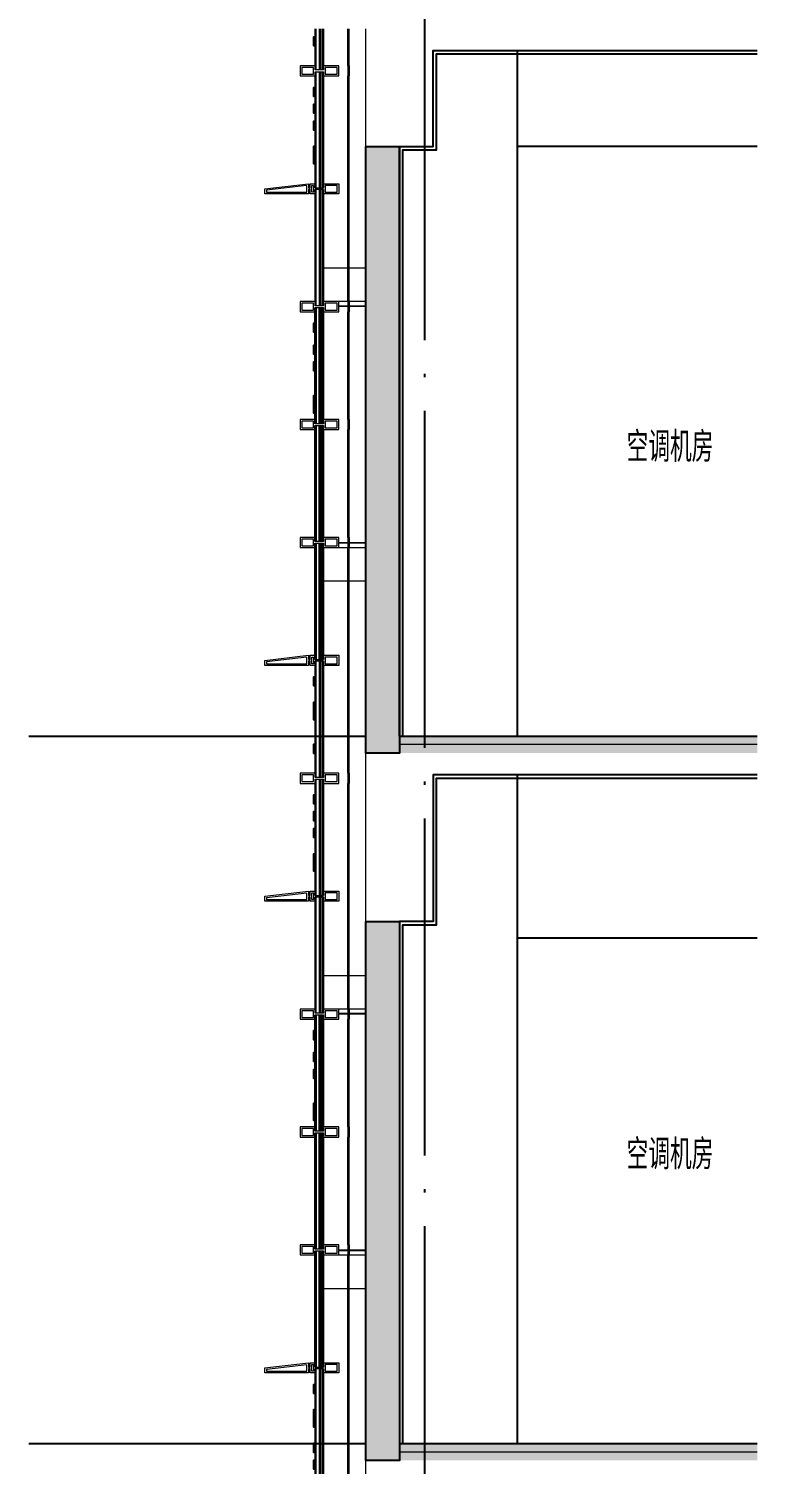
# Model space of a CAD drawing. Extents: x 1147314 to 1218578, y -272074 to -241968.
# Drawn here: x 1182139 to 1186465, y -259915 to -251393 of the extents above; entities that cross this region are included whole.
import ezdxf

# ---------------------------------------------------------------- set-up
doc = ezdxf.new("R2010")
doc.units = 0
doc.header["$LTSCALE"] = 1000
doc.header["$MEASUREMENT"] = 0
doc.linetypes.add('230303生产综合楼-平面图_t8$0$DOTE', pattern=[2.42, 2, -0.2, 0.02, -0.2])
for name, color, linetype in [('A-DOOR-FIRE', 4, 'Continuous'), ('A-SECT-SURF', 6, 'Continuous'), ('A-看线', 115, 'Continuous'), ('DOTE', 1, 'Continuous'), ('LY_MC_section A', 140, 'Continuous'), ('PUB_HATCH', 8, 'Continuous'), ('PUB_TEXT', 7, 'Continuous'), ('SURFACE', 6, 'Continuous'), ('WALL', 255, 'Continuous'), ('墙身抹灰', 6, 'Continuous')]:
    doc.layers.add(name, color=color, linetype=linetype)
for name, color, linetype, lineweight in [('A-WALL-INSL', 241, 'Continuous', 0), ('WALL-CURT-GLAZ', 120, 'Continuous', 0), ('WALL-CURT-METL', 211, 'Continuous', 0), ('墙身分层线', 253, 'Continuous', 18)]:
    doc.layers.add(name, color=color, linetype=linetype, lineweight=lineweight)
doc.styles.add('_TCH_DIM', font='SIMPLEX', dxfattribs={"bigfont": 'GBCBIG'})

# ---------------------------------------------------------------- blocks, each defined once
blk = doc.blocks.new('A$C5fdba1e2')
at = {"layer": 'A-看线'}
for points in [[(44, -990), (44, 0)], [(50, -990), (50, 0)], [(196, -965), (196, -25)], [(200, -965), (200, -25)]]:
    blk.add_lwpolyline(points, dxfattribs=at)
at = {"layer": 'LY_MC_section A'}
for points in [[(0, -990), (0, 0)], [(6, -990), (6, 0)], [(25, -990), (25, 0)], [(31, -990), (31, 0)]]:
    blk.add_lwpolyline(points, dxfattribs=at)
blk = doc.blocks.new('A$C071d96ed')
at = {"layer": 'A-看线'}
for points in [[(44, -690), (44, 0)], [(50, -690), (50, 0)], [(196, -665), (196, -25)], [(200, -665), (200, -25)]]:
    blk.add_lwpolyline(points, dxfattribs=at)
at = {"layer": 'WALL-CURT-GLAZ'}
for p, q in [((0, -690), (0, 0)), ((6, -690), (6, 0)), ((25, -690), (25, 0)), ((31, -690), (31, 0))]:
    blk.add_line(p, q, dxfattribs=at)
blk = doc.blocks.new('A$C38d1714a')
at = {"layer": 'A-WALL-INSL'}
blk.add_lwpolyline([(0, 0), (250, 0), (250, -200), (0, -200)], close=True, dxfattribs=at)
blk = doc.blocks.new('A$C37e4a2ef')
at = {"layer": 'A-看线'}
for points in [[(196, -60), (196, 0)], [(200, -60), (200, 0)]]:
    blk.add_lwpolyline(points, dxfattribs=at)
at = {"layer": 'WALL-CURT-METL'}
for points in [[(140, -60), (50, -60), (50, -35), (0, -35), (0, -60), (-30, -60), (-30, -35), (-40, -35), (-40, -60), (-300, -60), (-300, -30), (-40, 0), (-40, -25), (-30, -25), (-30, 0), (0, 0), (0, -25), (50, -25), (50, 0), (140, 0)], [(-50, -50), (-50, -11.2), (-290, -38.9), (-290, -50)], [(-20, -10), (-10, -10), (-10, -50), (-20, -50)], [(130, -25), (130, -10), (60, -10), (60, -50), (130, -50)]]:
    blk.add_lwpolyline(points, close=True, dxfattribs=at)
blk = doc.blocks.new('A$C42b86bd6')
at = {"layer": 'A-看线'}
for points in [[(286, 0), (286, -60)], [(290, 0), (290, -60)]]:
    blk.add_lwpolyline(points, dxfattribs=at)
at = {"layer": 'WALL-CURT-METL'}
for points in [[(230, -60), (230, 0), (140, 0), (140, -25), (90, -25), (90, 0), (0, 0), (0, -60), (90, -60), (90, -35), (140, -35), (140, -60)], [(80, -25), (80, -10), (10, -10), (10, -50), (80, -50)], [(220, -50), (220, -10), (150, -10), (150, -35), (150, -50)]]:
    blk.add_lwpolyline(points, close=True, dxfattribs=at)
blk = doc.blocks.new('A$C827e71c0')
at = {"layer": 'A-DOOR-FIRE'}
blk.add_blockref('A$C42b86bd6', (-90, 0), dxfattribs=at)
blk = doc.blocks.new('A$C7aab0e27')
at = {"layer": 'A-DOOR-FIRE'}
blk.add_blockref('A$C37e4a2ef', (0, 0), dxfattribs=at)
blk = doc.blocks.new('A$C18afaace')
at = {"layer": 'A-WALL-INSL'}
for points in [[(200, 0), (200, -700), (200, -1570), (300, -1570), (300, -700), (300, 0)], [(300, -4800), (300, -4030), (200, -4030), (200, -4800)]]:
    blk.add_lwpolyline(points, dxfattribs=at)
blk.add_lwpolyline([(50, -3830), (300, -3830), (300, -4030), (50, -4030)], close=True, dxfattribs=at)
at = {"layer": 'A-看线'}
for points in [[(44, -245), (44, 0)], [(50, -245), (50, 0)], [(196, -220), (196, 0)], [(200, -220), (200, 0)], [(44, -795), (44, -255)], [(50, -795), (50, -255)], [(196, -770), (196, -280)], [(196, -700), (196, -280)], [(200, -770), (200, -280)], [(200, -700), (200, -280)], [(44, -1795), (44, -805)], [(50, -1795), (50, -805)], [(196, -1770), (196, -830)], [(200, -1770), (200, -830)], [(44, -4800), (44, -4505)], [(50, -4800), (50, -4505)], [(196, -4800), (196, -4530)], [(200, -4800), (200, -4530)]]:
    blk.add_lwpolyline(points, dxfattribs=at)
at = {"layer": 'LY_MC_section A', "color": 41}
for points in [[(0, 0), (-10, 0), (-10, -50), (0, -50)], [(0, -100), (-10, -100), (-10, -150), (0, -150)], [(0, -900), (-10, -900), (-10, -950), (0, -950)], [(0, -1050), (-10, -1050), (-10, -1100), (0, -1100)], [(0, -1150), (-10, -1150), (-10, -1200), (0, -1200)], [(0, -1350), (-10, -1350), (-10, -1450), (0, -1450)], [(0, -1550), (-10, -1550), (-10, -1600), (0, -1600)], [(0, -1700), (-10, -1700), (-10, -1750), (0, -1750)], [(0, -4000), (-10, -4000), (-10, -4100), (0, -4100)], [(0, -4200), (-10, -4200), (-10, -4250), (0, -4250)], [(0, -4350), (-10, -4350), (-10, -4400), (0, -4400)], [(0, -4580), (-10, -4580), (-10, -4630), (0, -4630)], [(0, -4680), (-10, -4680), (-10, -4780), (0, -4780)]]:
    blk.add_lwpolyline(points, close=True, dxfattribs=at)
at = {"layer": 'WALL-CURT-GLAZ'}
for p, q in [((0, -245), (0, 0)), ((6, -245), (6, 0)), ((25, -245), (25, 0)), ((31, -245), (31, 0)), ((0, -795), (0, -255)), ((6, -795), (6, -255)), ((25, -795), (25, -255)), ((31, -795), (31, -255)), ((0, -1795), (0, -805)), ((6, -1795), (6, -805)), ((25, -1795), (25, -805)), ((31, -1795), (31, -805)), ((0, -4800), (0, -4505)), ((6, -4800), (6, -4505)), ((25, -4800), (25, -4505)), ((31, -4800), (31, -4505))]:
    blk.add_line(p, q, dxfattribs=at)
at = {"layer": 'A-DOOR-FIRE'}
blk.add_blockref('A$C42b86bd6', (-90, -1770), dxfattribs=at)
at = {"layer": 'LY_MC_section A'}
for name, p in [('A$C7aab0e27', (0, -220)), ('A$C827e71c0', (0, -770)), ('A$C37e4a2ef', (0, -2770)), ('A$C37e4a2ef', (0, -3770)), ('A$C827e71c0', (0, -4470))]:
    blk.add_blockref(name, p, dxfattribs=at)
at = {"layer": 'SURFACE'}
for name, p in [('A$C38d1714a', (50, -1570)), ('A$C5fdba1e2', (0, -1805)), ('A$C5fdba1e2', (0, -2805)), ('A$C071d96ed', (0, -3805))]:
    blk.add_blockref(name, p, dxfattribs=at)
blk = doc.blocks.new('A$Cb5ae1680')
at = {"layer": 'A-看线'}
for points in [[(44, 0), (44, 690)], [(50, 0), (50, 690)], [(196, 25), (196, 665)], [(200, 25), (200, 665)]]:
    blk.add_lwpolyline(points, dxfattribs=at)
at = {"layer": 'LY_MC_section A'}
for points in [[(0, 0), (0, 690)], [(6, 0), (6, 690)], [(25, 0), (25, 690)], [(31, 0), (31, 690)]]:
    blk.add_lwpolyline(points, dxfattribs=at)
blk = doc.blocks.new('A$Cba747b89')
at = {"layer": 'A-WALL-INSL'}
for points in [[(200, 0), (200, -1420), (300, -1420), (300, 0)], [(300, -4200), (300, -3280), (200, -3280), (200, -4200)]]:
    blk.add_lwpolyline(points, dxfattribs=at)
at = {"layer": 'A-看线'}
for points in [[(44, -245), (44, 0)], [(50, -245), (50, 0)], [(196, -220), (196, 0)], [(200, -220), (200, 0)], [(44, -4200), (44, -3755)], [(50, -4200), (50, -3755)], [(196, -4200), (196, -3780)], [(200, -4200), (200, -3780)]]:
    blk.add_lwpolyline(points, dxfattribs=at)
at = {"layer": 'LY_MC_section A', "color": 41}
for points in [[(0, -50), (-10, -50), (-10, -100), (0, -100)], [(0, -350), (-10, -350), (-10, -400), (0, -400)], [(0, -450), (-10, -450), (-10, -500), (0, -500)], [(0, -550), (-10, -550), (-10, -600), (0, -600)], [(0, -700), (-10, -700), (-10, -800), (0, -800)], [(0, -1750), (-10, -1750), (-10, -1800), (0, -1800)], [(0, -1880), (-10, -1880), (-10, -1930), (0, -1930)], [(0, -1980), (-10, -1980), (-10, -2030), (0, -2030)], [(0, -2180), (-10, -2180), (-10, -2280), (0, -2280)], [(0, -3850), (-10, -3850), (-10, -3900), (0, -3900)], [(0, -4000), (-10, -4000), (-10, -4100), (0, -4100)]]:
    blk.add_lwpolyline(points, close=True, dxfattribs=at)
at = {"layer": 'WALL-CURT-GLAZ'}
for p, q in [((0, -245), (0, 0)), ((6, -245), (6, 0)), ((25, -245), (25, 0)), ((31, -245), (31, 0)), ((0, -4200), (0, -3755)), ((6, -4200), (6, -3755)), ((25, -4200), (25, -3755)), ((31, -4200), (31, -3755))]:
    blk.add_line(p, q, dxfattribs=at)
at = {"layer": 'A-DOOR-FIRE'}
for name, p in [('A$C827e71c0', (0, -220)), ('A$C37e4a2ef', (0, -920)), ('A$C42b86bd6', (-90, -1620)), ('A$C37e4a2ef', (0, -3720)), ('A$C37e4a2ef', (0, -3720))]:
    blk.add_blockref(name, p, dxfattribs=at)
at = {"layer": 'LY_MC_section A'}
for p in [(-90, -2320), (-90, -3020)]:
    blk.add_blockref('A$C42b86bd6', p, dxfattribs=at)
at = {"layer": 'SURFACE'}
for name, p in [('A$C071d96ed', (0, -255)), ('A$C071d96ed', (0, -955)), ('A$C38d1714a', (50, -1420)), ('A$Cb5ae1680', (0, -2345)), ('A$Cb5ae1680', (0, -3045)), ('A$Cb5ae1680', (0, -3745)), ('A$C071d96ed', (0, -3055)), ('A$C38d1714a', (50, -3080))]:
    blk.add_blockref(name, p, dxfattribs=at)
blk = doc.blocks.new('A$C1c600b03')
at = {"layer": 'PUB_HATCH'}
h = blk.add_hatch(dxfattribs=at)
h.set_pattern_fill('加气混凝土', color=256, scale=10, style=0)
h.set_pattern_definition([(0, (-1151959.82, 220605.91), (60, 120), [0, -120]), (0, (-1152030.02, 220589.71), (60, 120), [0, -120]), (0, (-1151991.02, 220588.51), (60, 120), [0, -120]), (0, (-1151948.42, 220623.91), (60, 120), [0, -120]), (0, (-1151998.22, 220582.51), (60, 120), [0, -120]), (0, (-1151936.42, 220699.51), (60, 120), [0, -120]), (0, (-1151973.02, 220689.91), (60, 120), [0, -120]), (0, (-1151953.82, 220674.91), (60, 120), [0, -120]), (0, (-1152051.62, 220672.51), (60, 120), [0, -120]), (0, (-1151992.82, 220667.11), (60, 120), [0, -120]), (0, (-1152015.62, 220636.51), (60, 120), [0, -120]), (0, (-1152014.42, 220591.51), (60, 120), [0, -120]), (0, (-1151969.42, 220586.71), (60, 120), [0, -120]), (0, (-1151936.42, 220639.51), (60, 120), [0, -120]), (0, (-1152048.62, 220620.91), (60, 120), [0, -120]), (0, (-1152038.42, 220641.31), (60, 120), [0, -120]), (0, (-1151991.62, 220632.91), (60, 120), [0, -120]), (0, (-1152008.42, 220615.51), (60, 120), [0, -120]), (0, (-1152018.02, 220655.11), (60, 120), [0, -120]), (0, (-1152003.02, 220700.11), (60, 120), [0, -120]), (0, (-1152043.82, 220595.71), (60, 120), [0, -120]), (0, (-1151977.82, 220675.51), (60, 120), [0, -120]), (0, (-1152033.62, 220677.31), (60, 120), [0, -120]), (0, (-1152043.22, 220692.91), (60, 120), [0, -120]), (130.601294, (-1151943.792, 220661.941), (-299.999996686, 360.000001574), [5.268311, -2207.4222]), (18.4349488, (-1151952.364, 220664.227), (299.9999989, 119.9999991), [5.421048, -753.52558]), (90, (-1151952.364, 220659.084), (60, 120), [5.142857, -234.85713]), (161.565051, (-1151947.22, 220657.37), (-300.0000015, 119.99999105), [5.421048, -753.52558]), (53.1301023, (-1151947.22, 220657.37), (60.0000001, 119.99999994), [5.714286, -594.2857]), (135, (-1151942.65, 220596.227), (-60.0000073, 119.9999919), [4.848732, -334.56252]), (45, (-1151949.507, 220596.227), (59.9999996, 119.9999995), [4.848732, -334.56252]), (135, (-1151946.08, 220592.8), (-60.0000073, 119.9999919), [4.848732, -334.56252]), (45, (-1151946.08, 220592.8), (59.9999996, 119.9999995), [4.848732, -334.56252]), (116.565051, (-1152000.36, 220676.8), (-1e-05, 239.999993), [6.388765, -127.7753]), (180, (-1152003.22, 220682.51), (-60, 120), [6.857143, -113.14285]), (63.434949, (-1152012.94, 220676.8), (5e-07, 239.999999), [6.388765, -127.7753]), (116.565051, (-1152010.08, 220671.08), (-1e-05, 239.999993), [6.388765, -127.7753]), (0, (-1152010.08, 220671.08), (60, 120), [6.857143, -113.14285]), (63.434949, (-1152003.22, 220671.08), (5e-07, 239.999999), [6.388765, -127.7753]), (107.102728, (-1151955.221, 220636.227), (-179.999993118, 600.000000968), [7.772269, -3256.5805]), (143.972626, (-1151957.507, 220643.6555), (-1139.99998555, 839.99999905), [7.772269, -1624.404]), (180, (-1151963.79, 220648.23), (-60, 120), [7.428571, -112.57142]), (36.0273733, (-1151977.507, 220643.6555), (1139.999991575, 839.999990944), [7.772269, -1624.404]), (71.5650511, (-1151979.792, 220636.798), (180.00000092, 599.99999897), [7.228063, -751.71856]), (107.102728, (-1151977.5066, 220629.3698), (-179.999993118, 600.000000968), [7.772269, -3256.5805]), (143.972626, (-1151971.221, 220624.798), (-1139.99998555, 839.99999905), [7.772269, -1624.404]), (0, (-1151971.22, 220624.8), (60, 120), [7.428571, -112.57142]), (36.0273733, (-1151963.792, 220624.798), (1139.999991575, 839.999990944), [7.772269, -1624.404]), (71.5650511, (-1151957.507, 220629.37), (180.00000092, 599.99999897), [7.228063, -751.71856]), (150.255118, (-1151954.078, 220692.227), (-180.00000043, 119.99999851), [4.607004, -962.86392]), (90, (-1151958.08, 220689.94), (60, 120), [4.571429, -235.42855]), (29.7448813, (-1151958.078, 220689.941), (180.0000001, 119.99999944), [4.607004, -962.86392]), (116.565051, (-1151982.08, 220607.08), (-1e-05, 239.999993), [6.388765, -127.7753]), (168.690067, (-1151984.935, 220612.798), (-540.0000004, 119.99999699), [5.827451, -1217.9371]), (41.1859251, (-1151995.221, 220609.941), (1499.999990912, 1319.999988458), [6.074369, -2545.1604]), (90, (-1151995.22, 220604.227), (60, 120), [5.714286, -234.2857]), (138.814074, (-1151990.6495, 220600.227), (-1499.999973338, 1320.000008407), [6.074369, -2545.1604]), (16.6992442, (-1151990.6495, 220600.227), (1979.999985103, 599.999993716), [5.96589, -2499.7075]), (60.9453959, (-1151984.935, 220601.941), (59.99999984, 119.999998939), [5.883217, -2465.0679]), (109.983106, (-1152032.3637, 220657.37), (-300.00000113, 839.999997777), [6.6884, -2802.4395]), (155.556045, (-1152034.6494, 220663.6555), (-780.000002973, 359.99999252), [6.904597, -2893.0263]), (24.4439547, (-1152047.221, 220663.6555), (780.00000039, 359.999998268), [6.904597, -2893.0263]), (70.0168934, (-1152049.5066, 220657.37), (300.000000904, 839.999997916), [6.6884, -2802.4395]), (109.983106, (-1152047.221, 220651.084), (-300.00000113, 839.999997777), [6.6884, -2802.4395]), (160.016893, (-1152040.935, 220648.798), (-300.00000018, 119.99999453), [6.6884, -1397.8755]), (19.9831065, (-1152040.935, 220648.798), (299.99999835, 119.99999981), [6.6884, -1397.8755]), (70.0168934, (-1152034.6494, 220651.084), (300.000000904, 839.999997916), [6.6884, -2802.4395]), (122.005383, (-1151987.792, 220646.513), (-60.00000805, 119.99999387), [5.390846, -1126.6868]), (18.4349488, (-1151995.792, 220649.37), (299.9999989, 119.9999991), [5.421048, -753.52558]), (90, (-1151995.79, 220644.227), (60, 120), [5.142857, -234.85713]), (161.565051, (-1151990.65, 220642.513), (-300.0000015, 119.99999105), [5.421048, -753.52558]), (54.4623222, (-1151990.6495, 220642.5126), (419.99999939, 599.9999991), [4.915614, -2059.6423]), (116.565051, (-1152022.65, 220617.37), (-1e-05, 239.999993), [6.388765, -127.7753]), (180, (-1152025.51, 220623.08), (-60, 120), [6.285714, -113.71428]), (59.0362434, (-1152035.221, 220617.37), (60.000000195, 119.99999942), [6.663946, -1392.7644]), (120.963756, (-1152031.792, 220611.655), (-60.0000082, 119.99999449), [6.663946, -1392.7644]), (0, (-1152031.79, 220611.66), (60, 120), [6.285714, -113.71428]), (63.434949, (-1152025.51, 220611.66), (5e-07, 239.999999), [6.388765, -127.7753])])
h.paths.add_polyline_path([(0, 50), (0, 0), (2125, 0), (2125, 50)])
at = {"layer": '墙身分层线'}
h = blk.add_hatch(dxfattribs=at)
h.set_pattern_fill('混凝土', color=256, scale=10)
h.set_pattern_definition([(50, (-1151995.22, 220642.51), (71.7260183, -6.2752135), [7.5, -82.5]), (355, (-1151995.22, 220642.51), (-13.8751334, 75.2192134), [6, -66]), (100.4514, (-1151989.244, 220641.99), (57.850938, 68.9439542), [6.374019, -70.114211]), (46.1842, (-1151995.22, 220662.51), (106.724105, -16.5519014), [11.25, -123.75]), (96.6356, (-1151986.33, 220661.13), (93.466271, 97.411787), [9.561029, -105.1713]), (351.1842, (-1151995.22, 220662.51), (93.466195, 97.41186), [9, -99]), (21, (-1151985.22, 220657.51), (59.6907052, -40.261889), [7.5, -82.5]), (326, (-1151985.22, 220657.51), (24.331533, 72.5150045), [6, -66]), (71.4514, (-1151980.25, 220654.16), (84.022263, 32.2530497), [6.374019, -70.114211]), (37.5, (-1151995.22, 220642.513), (1.21598553, 33.2893854), [0, -65.2, 0, -67, 0, -66.25]), (7.5, (-1151995.22, 220642.513), (26.3069537, 39.4411712), [0, -38.2, 0, -63.7, 0, -25.25]), (327.5, (-1152017.52, 220642.513), (53.3822436, -2.2554872), [0, -25, 0, -78, 0, -103.5]), (317.5, (-1152027.52, 220642.513), (58.318617, 10.0104982), [0, -32.5, 0, -51.8, 0, -73.5])])
h.paths.add_polyline_path([(0, 100), (0, 50), (2125, 50), (2125, 100)])
at = {"layer": 'A-SECT-SURF'}
blk.add_line((0, 100), (2125, 100), dxfattribs=at)
blk.add_lwpolyline([(0, 100), (2125, 100)], dxfattribs=at)
at = {"layer": '墙身分层线'}
blk.add_line((2125, 50), (0, 50), dxfattribs=at)

msp = doc.modelspace()

# ---------------------------------------------------------------- hatches: boundary and pattern name
at = {"layer": 'PUB_HATCH'}
h = msp.add_hatch(dxfattribs=at)
h.set_pattern_fill('加气混凝土', color=256, scale=20, style=0)
h.set_pattern_definition([(0, (-1021185.91, 114452.37), (120, 240), [0, -240]), (0, (-1021326.31, 114419.97), (120, 240), [0, -240]), (0, (-1021248.31, 114417.57), (120, 240), [0, -240]), (0, (-1021163.11, 114488.37), (120, 240), [0, -240]), (0, (-1021262.71, 114405.57), (120, 240), [0, -240]), (0, (-1021139.11, 114639.57), (120, 240), [0, -240]), (0, (-1021212.31, 114620.37), (120, 240), [0, -240]), (0, (-1021173.91, 114590.37), (120, 240), [0, -240]), (0, (-1021369.51, 114585.57), (120, 240), [0, -240]), (0, (-1021251.91, 114574.77), (120, 240), [0, -240]), (0, (-1021297.51, 114513.57), (120, 240), [0, -240]), (0, (-1021295.11, 114423.57), (120, 240), [0, -240]), (0, (-1021205.11, 114413.97), (120, 240), [0, -240]), (0, (-1021139.11, 114519.57), (120, 240), [0, -240]), (0, (-1021363.51, 114482.37), (120, 240), [0, -240]), (0, (-1021343.11, 114523.17), (120, 240), [0, -240]), (0, (-1021249.51, 114506.37), (120, 240), [0, -240]), (0, (-1021283.11, 114471.57), (120, 240), [0, -240]), (0, (-1021302.31, 114550.77), (120, 240), [0, -240]), (0, (-1021272.31, 114640.77), (120, 240), [0, -240]), (0, (-1021353.91, 114431.97), (120, 240), [0, -240]), (0, (-1021221.91, 114591.57), (120, 240), [0, -240]), (0, (-1021333.51, 114595.17), (120, 240), [0, -240]), (0, (-1021352.71, 114626.37), (120, 240), [0, -240]), (130.601294, (-1021153.856, 114564.427), (-599.99999337, 720.00000315), [10.536622, -4414.8444]), (18.4349488, (-1021171, 114569), (599.9999978, 239.9999982), [10.842096, -1507.05116]), (90, (-1021171, 114558.71), (120, 240), [10.285714, -469.71426]), (161.565051, (-1021160.713, 114555.284), (-600.000003, 239.9999821), [10.842096, -1507.05116]), (53.1301023, (-1021160.713, 114555.284), (120.0000002, 239.9999999), [11.428572, -1188.5714]), (135, (-1021151.57, 114433), (-120.0000145, 239.9999838), [9.697464, -669.12504]), (45, (-1021165.285, 114433), (119.9999992, 239.999999), [9.697464, -669.12504]), (135, (-1021158.43, 114426.14), (-120.0000145, 239.9999838), [9.697464, -669.12504]), (45, (-1021158.43, 114426.14), (119.9999992, 239.999999), [9.697464, -669.12504]), (116.565051, (-1021267, 114594.14), (-2e-05, 479.999987), [12.77753, -255.5506]), (180, (-1021272.71, 114605.57), (-120, 240), [13.714286, -226.2857]), (63.434949, (-1021292.14, 114594.14), (1e-06, 479.999998), [12.77753, -255.5506]), (116.565051, (-1021286.43, 114582.71), (-2e-05, 479.999987), [12.77753, -255.5506]), (0, (-1021286.43, 114582.71), (120, 240), [13.714286, -226.2857]), (63.434949, (-1021272.71, 114582.71), (1e-06, 479.999998), [12.77753, -255.5506]), (107.102728, (-1021176.713, 114512.999), (-359.999986237, 1200.000001936), [15.544538, -6513.161]), (143.972626, (-1021181.285, 114527.856), (-2279.9999711, 1679.9999981), [15.544538, -3248.808]), (180, (-1021193.86, 114537), (-120, 240), [14.857142, -225.14284]), (36.0273733, (-1021221.285, 114527.856), (2279.99998315, 1679.99998189), [15.544538, -3248.808]), (71.5650511, (-1021225.856, 114514.14), (360.00000185, 1199.99999793), [14.456126, -1503.43712]), (107.102728, (-1021221.2845, 114499.2845), (-359.999986237, 1200.000001936), [15.544538, -6513.161]), (143.972626, (-1021208.713, 114490.142), (-2279.9999711, 1679.9999981), [15.544538, -3248.808]), (0, (-1021208.71, 114490.14), (120, 240), [14.857142, -225.14284]), (36.0273733, (-1021193.856, 114490.142), (2279.99998315, 1679.99998189), [15.544538, -3248.808]), (71.5650511, (-1021181.285, 114499.284), (360.00000185, 1199.99999793), [14.456126, -1503.43712]), (150.255118, (-1021174.427, 114625), (-360.00000085, 239.99999703), [9.214008, -1925.72784]), (90, (-1021182.43, 114620.43), (120, 240), [9.142858, -470.8571]), (29.7448813, (-1021182.427, 114620.427), (360.0000002, 239.99999888), [9.214008, -1925.72784]), (116.565051, (-1021230.43, 114454.71), (-2e-05, 479.999987), [12.77753, -255.5506]), (168.690067, (-1021236.142, 114466.142), (-1080.0000008, 239.99999398), [11.654902, -2435.8742]), (41.1859251, (-1021256.713, 114460.427), (2999.999981823, 2639.999976915), [12.148738, -5090.3208]), (90, (-1021256.71, 114449), (120, 240), [11.428572, -468.5714]), (138.814074, (-1021247.57, 114440.999), (-2999.999946676, 2640.000016815), [12.148738, -5090.3208]), (16.6992442, (-1021247.57, 114440.999), (3959.999970207, 1199.99998743), [11.93178, -4999.415]), (60.9453959, (-1021236.142, 114444.427), (119.99999968, 239.99999788), [11.766434, -4930.1358]), (109.983106, (-1021330.999, 114555.284), (-600.00000226, 1679.999995554), [13.3768, -5604.879]), (155.556045, (-1021335.57, 114567.856), (-1560.000005946, 719.99998504), [13.809194, -5786.0526]), (24.4439547, (-1021360.713, 114567.856), (1560.00000078, 719.999996537), [13.809194, -5786.0526]), (70.0168934, (-1021365.285, 114555.284), (600.00000181, 1679.99999583), [13.3768, -5604.879]), (109.983106, (-1021360.713, 114542.713), (-600.00000226, 1679.999995554), [13.3768, -5604.879]), (160.016893, (-1021348.142, 114538.142), (-600.00000035, 239.99998907), [13.3768, -2795.751]), (19.9831065, (-1021348.142, 114538.142), (599.9999967, 239.99999962), [13.3768, -2795.751]), (70.0168934, (-1021335.57, 114542.713), (600.00000181, 1679.99999583), [13.3768, -5604.879]), (122.005383, (-1021241.856, 114533.57), (-120.0000161, 239.99998775), [10.781693, -2253.3736]), (18.4349488, (-1021257.856, 114539.284), (599.9999978, 239.9999982), [10.842096, -1507.05116]), (90, (-1021257.86, 114529), (120, 240), [10.285714, -469.71426]), (161.565051, (-1021247.57, 114525.57), (-600.000003, 239.9999821), [10.842096, -1507.05116]), (54.4623222, (-1021247.57, 114525.57), (839.99999878, 1199.9999982), [9.831228, -4119.2846]), (116.565051, (-1021311.57, 114475.28), (-2e-05, 479.999987), [12.77753, -255.5506]), (180, (-1021317.28, 114486.71), (-120, 240), [12.571428, -227.42856]), (59.0362434, (-1021336.713, 114475.284), (120.0000004, 239.99999884), [13.32789, -2785.5288]), (120.963756, (-1021329.856, 114463.856), (-120.0000164, 239.99998898), [13.32789, -2785.5288]), (0, (-1021329.86, 114463.86), (120, 240), [12.571428, -227.42856]), (63.434949, (-1021317.28, 114463.86), (1e-06, 479.999998), [12.77753, -255.5506])])
h.paths.add_polyline_path([(1184140.1, -252092.7), (1184340.1, -252092.7), (1184340.1, -255692.7), (1184140.1, -255692.7)])
h = msp.add_hatch(dxfattribs=at)
h.set_pattern_fill('加气混凝土', color=256, scale=20, style=0)
h.set_pattern_definition([(0, (-1021185.91, 110152.37), (120, 240), [0, -240]), (0, (-1021326.31, 110119.97), (120, 240), [0, -240]), (0, (-1021248.31, 110117.57), (120, 240), [0, -240]), (0, (-1021163.11, 110188.37), (120, 240), [0, -240]), (0, (-1021262.71, 110105.57), (120, 240), [0, -240]), (0, (-1021139.11, 110339.57), (120, 240), [0, -240]), (0, (-1021212.31, 110320.37), (120, 240), [0, -240]), (0, (-1021173.91, 110290.37), (120, 240), [0, -240]), (0, (-1021369.51, 110285.57), (120, 240), [0, -240]), (0, (-1021251.91, 110274.77), (120, 240), [0, -240]), (0, (-1021297.51, 110213.57), (120, 240), [0, -240]), (0, (-1021295.11, 110123.57), (120, 240), [0, -240]), (0, (-1021205.11, 110113.97), (120, 240), [0, -240]), (0, (-1021139.11, 110219.57), (120, 240), [0, -240]), (0, (-1021363.51, 110182.37), (120, 240), [0, -240]), (0, (-1021343.11, 110223.17), (120, 240), [0, -240]), (0, (-1021249.51, 110206.37), (120, 240), [0, -240]), (0, (-1021283.11, 110171.57), (120, 240), [0, -240]), (0, (-1021302.31, 110250.77), (120, 240), [0, -240]), (0, (-1021272.31, 110340.77), (120, 240), [0, -240]), (0, (-1021353.91, 110131.97), (120, 240), [0, -240]), (0, (-1021221.91, 110291.57), (120, 240), [0, -240]), (0, (-1021333.51, 110295.17), (120, 240), [0, -240]), (0, (-1021352.71, 110326.37), (120, 240), [0, -240]), (130.601294, (-1021153.856, 110264.429), (-599.99999337, 720.00000315), [10.536622, -4414.8444]), (18.4349488, (-1021171, 110269), (599.9999978, 239.9999982), [10.842096, -1507.05116]), (90, (-1021171, 110258.71), (120, 240), [10.285714, -469.71426]), (161.565051, (-1021160.713, 110255.286), (-600.000003, 239.9999821), [10.842096, -1507.05116]), (53.1301023, (-1021160.713, 110255.286), (120.0000002, 239.9999999), [11.428572, -1188.5714]), (135, (-1021151.57, 110133), (-120.0000145, 239.9999838), [9.697464, -669.12504]), (45, (-1021165.285, 110133), (119.9999992, 239.999999), [9.697464, -669.12504]), (135, (-1021158.43, 110126.14), (-120.0000145, 239.9999838), [9.697464, -669.12504]), (45, (-1021158.43, 110126.14), (119.9999992, 239.999999), [9.697464, -669.12504]), (116.565051, (-1021267, 110294.14), (-2e-05, 479.999987), [12.77753, -255.5506]), (180, (-1021272.71, 110305.57), (-120, 240), [13.714286, -226.2857]), (63.434949, (-1021292.14, 110294.14), (1e-06, 479.999998), [12.77753, -255.5506]), (116.565051, (-1021286.43, 110282.71), (-2e-05, 479.999987), [12.77753, -255.5506]), (0, (-1021286.43, 110282.71), (120, 240), [13.714286, -226.2857]), (63.434949, (-1021272.71, 110282.71), (1e-06, 479.999998), [12.77753, -255.5506]), (107.102728, (-1021176.713, 110213), (-359.999986237, 1200.000001936), [15.544538, -6513.161]), (143.972626, (-1021181.285, 110227.857), (-2279.9999711, 1679.9999981), [15.544538, -3248.808]), (180, (-1021193.86, 110237), (-120, 240), [14.857142, -225.14284]), (36.0273733, (-1021221.285, 110227.857), (2279.99998315, 1679.99998189), [15.544538, -3248.808]), (71.5650511, (-1021225.856, 110214.143), (360.00000185, 1199.99999793), [14.456126, -1503.43712]), (107.102728, (-1021221.2845, 110199.286), (-359.999986237, 1200.000001936), [15.544538, -6513.161]), (143.972626, (-1021208.713, 110190.143), (-2279.9999711, 1679.9999981), [15.544538, -3248.808]), (0, (-1021208.71, 110190.14), (120, 240), [14.857142, -225.14284]), (36.0273733, (-1021193.856, 110190.143), (2279.99998315, 1679.99998189), [15.544538, -3248.808]), (71.5650511, (-1021181.285, 110199.286), (360.00000185, 1199.99999793), [14.456126, -1503.43712]), (150.255118, (-1021174.427, 110325), (-360.00000085, 239.99999703), [9.214008, -1925.72784]), (90, (-1021182.43, 110320.43), (120, 240), [9.142858, -470.8571]), (29.7448813, (-1021182.427, 110320.43), (360.0000002, 239.99999888), [9.214008, -1925.72784]), (116.565051, (-1021230.43, 110154.71), (-2e-05, 479.999987), [12.77753, -255.5506]), (168.690067, (-1021236.142, 110166.143), (-1080.0000008, 239.99999398), [11.654902, -2435.8742]), (41.1859251, (-1021256.713, 110160.429), (2999.999981823, 2639.999976915), [12.148738, -5090.3208]), (90, (-1021256.71, 110149), (120, 240), [11.428572, -468.5714]), (138.814074, (-1021247.57, 110141), (-2999.999946676, 2640.000016815), [12.148738, -5090.3208]), (16.6992442, (-1021247.57, 110141), (3959.999970207, 1199.99998743), [11.93178, -4999.415]), (60.9453959, (-1021236.142, 110144.429), (119.99999968, 239.99999788), [11.766434, -4930.1358]), (109.983106, (-1021330.999, 110255.286), (-600.00000226, 1679.999995554), [13.3768, -5604.879]), (155.556045, (-1021335.57, 110267.857), (-1560.000005946, 719.99998504), [13.809194, -5786.0526]), (24.4439547, (-1021360.713, 110267.857), (1560.00000078, 719.999996537), [13.809194, -5786.0526]), (70.0168934, (-1021365.285, 110255.286), (600.00000181, 1679.99999583), [13.3768, -5604.879]), (109.983106, (-1021360.713, 110242.714), (-600.00000226, 1679.999995554), [13.3768, -5604.879]), (160.016893, (-1021348.142, 110238.143), (-600.00000035, 239.99998907), [13.3768, -2795.751]), (19.9831065, (-1021348.142, 110238.143), (599.9999967, 239.99999962), [13.3768, -2795.751]), (70.0168934, (-1021335.57, 110242.714), (600.00000181, 1679.99999583), [13.3768, -5604.879]), (122.005383, (-1021241.856, 110233.572), (-120.0000161, 239.99998775), [10.781693, -2253.3736]), (18.4349488, (-1021257.856, 110239.286), (599.9999978, 239.9999982), [10.842096, -1507.05116]), (90, (-1021257.86, 110229), (120, 240), [10.285714, -469.71426]), (161.565051, (-1021247.57, 110225.57), (-600.000003, 239.9999821), [10.842096, -1507.05116]), (54.4623222, (-1021247.57, 110225.572), (839.99999878, 1199.9999982), [9.831228, -4119.2846]), (116.565051, (-1021311.57, 110175.29), (-2e-05, 479.999987), [12.77753, -255.5506]), (180, (-1021317.28, 110186.71), (-120, 240), [12.571428, -227.42856]), (59.0362434, (-1021336.713, 110175.286), (120.0000004, 239.99999884), [13.32789, -2785.5288]), (120.963756, (-1021329.856, 110163.857), (-120.0000164, 239.99998898), [13.32789, -2785.5288]), (0, (-1021329.86, 110163.86), (120, 240), [12.571428, -227.42856]), (63.434949, (-1021317.28, 110163.86), (1e-06, 479.999998), [12.77753, -255.5506])])
h.paths.add_polyline_path([(1184140.1, -256692.7), (1184340.1, -256692.7), (1184340.1, -259892.7), (1184140.1, -259892.7)])

# ---------------------------------------------------------------- linework, layer by layer
at = {"layer": 'A-SECT-SURF'}
for p, q in [((1184340.1, -255592.7), (1186465.1, -255592.7)), ((1184340.1, -255592.7), (1186465.1, -255592.7)), ((1184540.1, -255592.7), (1186465.1, -255592.7)), ((1184340.1, -259792.7), (1186465.1, -259792.7))]:
    msp.add_line(p, q, dxfattribs=at)
at = {"layer": 'A-看线'}
for points in [[(1185040.1, -251522.7), (1185040.1, -255592.7)], [(1186465.1, -252092.7), (1185040.1, -252092.7)], [(1185040.1, -255822.7), (1185040.1, -259792.7)], [(1186465.1, -256792.7), (1185040.1, -256792.7)]]:
    msp.add_lwpolyline(points, dxfattribs=at)
at = {"layer": 'DOTE', "linetype": '230303生产综合楼-平面图_t8$0$DOTE'}
for points in [[(1184490.1, -270181.3), (1184490.1, -246592.7)], [(1182138.7, -255592.7), (1186465.1, -255592.7)], [(1182138.7, -255592.7), (1186465.1, -255592.7)], [(1182138.7, -259792.7), (1186465.1, -259792.7)]]:
    msp.add_lwpolyline(points, dxfattribs=at)
at = {"layer": 'WALL'}
for points in [[(1184140.1, -252092.7), (1184340.1, -252092.7), (1184340.1, -255692.7), (1184140.1, -255692.7)], [(1184140.1, -256692.7), (1184340.1, -256692.7), (1184340.1, -259892.7), (1184140.1, -259892.7)]]:
    msp.add_lwpolyline(points, close=True, dxfattribs=at)
at = {"layer": 'WALL-CURT-GLAZ'}
for points in [[(1183980.1, -253037.7), (1184140.1, -253037.7), (1184140.1, -253042.7), (1183980.1, -253042.7)], [(1184036.1, -253042.6), (1184040.1, -253042.6), (1184040.1, -254442.7), (1184036.1, -254442.7)], [(1183980.1, -254442.7), (1184140.1, -254442.7), (1184140.1, -254447.7), (1183980.1, -254447.7)], [(1183980.1, -257237.7), (1184140.1, -257237.7), (1184140.1, -257242.7), (1183980.1, -257242.7)], [(1184036.1, -257242.6), (1184040.1, -257242.6), (1184040.1, -258642.7), (1184036.1, -258642.7)], [(1183980.1, -258642.7), (1184140.1, -258642.7), (1184140.1, -258647.7), (1183980.1, -258647.7)]]:
    msp.add_lwpolyline(points, close=True, dxfattribs=at)
at = {"layer": '墙身抹灰'}
for points in [[(1184340.1, -255592.7), (1184340.1, -252092.7), (1184540.1, -252092.7), (1184540.1, -251522.7), (1186465.1, -251522.7)], [(1184360.1, -255592.7), (1184360.1, -252112.7), (1184560.1, -252112.7), (1184560.1, -251542.7), (1186465.1, -251542.7)], [(1183980.1, -253062.7), (1183980.1, -253062.7)], [(1186465.1, -255822.7), (1184540.1, -255822.7), (1184540.1, -256692.7), (1184340.1, -256692.7), (1184340.1, -259792.7)], [(1184360.1, -259792.7), (1184360.8, -256712.7), (1184560.1, -256712.7), (1184560.1, -255842.7), (1186465.1, -255842.7)]]:
    msp.add_lwpolyline(points, dxfattribs=at)

# ---------------------------------------------------------------- block references
at = {"layer": 'SURFACE'}
for name, p in [('A$Cba747b89', (1183840.1, -251392.7)), ('A$Cba747b89', (1183840.1, -255592.7)), ('A$C18afaace', (1183840.1, -259792.7))]:
    msp.add_blockref(name, p, dxfattribs=at)
at = {"layer": '墙身抹灰'}
for p in [(1184340.1, -255692.7), (1184340.1, -259892.7)]:
    msp.add_blockref('A$C1c600b03', p, dxfattribs=at)

# ---------------------------------------------------------------- texts
at = {"layer": 'PUB_TEXT', "style": '_TCH_DIM'}
for p in [(1185689.5, -253964.6), (1185689.5, -258164.6)]:
    msp.add_text('空调机房', height=178.72, dxfattribs=at).set_placement(p)

doc.saveas('drawing.dxf')
